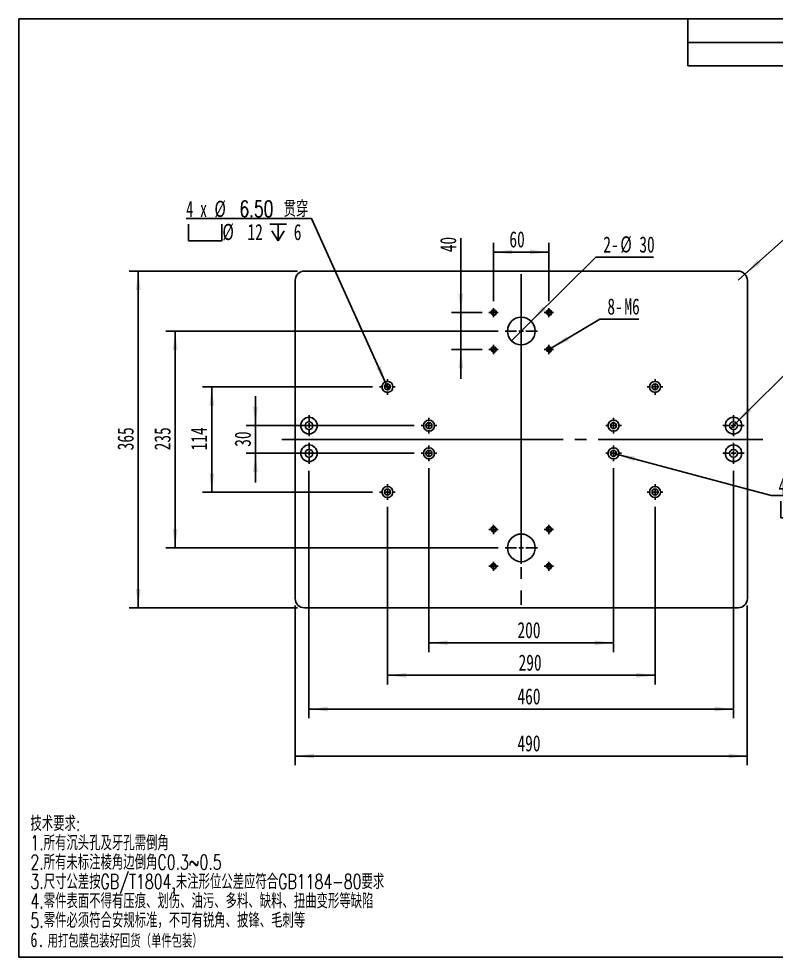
# Model space of a CAD drawing. Extents: x 2 to 292, y 3 to 207.
# Drawn here: x 2.2 to 166.4, y 3.1 to 206.6 of the extents above; entities that cross this region are included whole.
import ezdxf

# ---------------------------------------------------------------- set-up
doc = ezdxf.new("R2010")
doc.units = 0
doc.linetypes.add('SLD-中心线', pattern=[34.29, 30.48, -1.27, 1.27, -1.27])
doc.linetypes.add('SLD-实线', pattern=[0])
doc.layers.get('0').update_dxf_attribs({"linetype": 'CONTINUOUS'})
for name, color, linetype in [('图层7', 7, 'SLD-实线'), ('图框', 7, 'SLD-实线'), ('粗实线', 7, 'SLD-实线')]:
    doc.layers.add(name, color=color, linetype=linetype)
doc.styles.add('SLDTEXTSTYLE0', font='TXT', dxfattribs={"width": 0.7, "bigfont": 'bigfont'})
doc.styles.add('SLDTEXTSTYLE10', font='TXT', dxfattribs={"width": 0.633333})
doc.styles.add('SLDTEXTSTYLE2', font='TXT', dxfattribs={"width": 0.7})
doc.dimstyles.new('SLDDIMSTYLE0', dxfattribs={"dimtxt": 3.5, "dimasz": 4.08, "dimexe": 0, "dimexo": 0.0625, "dimgap": 0.875, "dimtad": 2, "dimlfac": 5, "dimrnd": 1e-09, "dimzin": 12, "dimtxsty": 'SLDTEXTSTYLE2', "dimsah": 1, "dimcen": 0.09, "dimazin": 3, "dimtfac": 1, "dimtofl": 0, "dimtmove": 0, "dimatfit": 3, "dimtolj": 1, "dimtzin": 12})
doc.dimstyles.new('SLDDIMSTYLE1', dxfattribs={"dimtxt": 3.5, "dimasz": 4.08, "dimexe": 0, "dimexo": 0.0625, "dimgap": 0.875, "dimtad": 2, "dimlfac": 5, "dimrnd": 1e-09, "dimzin": 12, "dimtxsty": 'SLDTEXTSTYLE2', "dimsah": 1, "dimcen": 0.09, "dimazin": 3, "dimtfac": 1, "dimtmove": 0, "dimatfit": 3, "dimtolj": 1, "dimtzin": 12})
doc.dimstyles.new('SLDDIMSTYLE2', dxfattribs={"dimtxt": 3.5, "dimasz": 4.08, "dimexe": 0, "dimexo": 0.0625, "dimgap": 0.875, "dimtad": 0, "dimtih": 1, "dimtoh": 1, "dimlfac": 5, "dimrnd": 1e-09, "dimzin": 12, "dimtxsty": 'SLDTEXTSTYLE2', "dimsah": 1, "dimcen": 0, "dimazin": 3, "dimtfac": 1, "dimtofl": 0, "dimtmove": 0, "dimatfit": 3, "dimtolj": 1, "dimtzin": 12})
doc.dimstyles.new('SLDDIMSTYLE3', dxfattribs={"dimtxt": 3.5, "dimasz": 4.08, "dimexe": 0, "dimexo": 0.0625, "dimgap": 0.875, "dimtad": 0, "dimtih": 1, "dimtoh": 1, "dimlfac": 5, "dimrnd": 1e-09, "dimzin": 12, "dimtxsty": 'SLDTEXTSTYLE2', "dimblk1": 'NONE', "dimsah": 1, "dimcen": 0, "dimazin": 3, "dimtfac": 1, "dimtmove": 0, "dimatfit": 3, "dimtolj": 1, "dimtzin": 12})
doc.dimstyles.new('SLDDIMSTYLE4', dxfattribs={"dimtxt": 3.5, "dimasz": 4.08, "dimexe": 0, "dimexo": 0.0625, "dimgap": 0.875, "dimtad": 0, "dimtih": 1, "dimtoh": 1, "dimlfac": 5, "dimrnd": 1e-09, "dimzin": 4, "dimtxsty": 'SLDTEXTSTYLE2', "dimblk1": 'NONE', "dimsah": 1, "dimcen": 0, "dimazin": 3, "dimtfac": 1, "dimtmove": 0, "dimatfit": 3, "dimtolj": 1, "dimtzin": 12})

# ---------------------------------------------------------------- blocks, each defined once
blk = doc.blocks.new('SW_NOTE_3')
at = {"layer": '图层7', "color": 0, "attachment_point": 1}
for s, insert, char_height, style in [('\\M+18B5A术\\M+19776\\M+18B81:', (0, 4.13), 3.2, 'SLDTEXTSTYLE0'), ('1.\\M+18F8A\\M+1974C沉头\\M+18D45\\M+18B79\\M+189E5\\M+18D45\\M+18EF9\\M+1937C\\M+18A70', (0, -0.07), 3.2, 'SLDTEXTSTYLE0'), ('2.\\M+18F8A\\M+1974C\\M+196A2标\\M+1928D棱\\M+18A70边\\M+1937C\\M+18A70C0.3~0.5', (0, -4.27), 3.2, 'SLDTEXTSTYLE0'), ('3.\\M+18EDA\\M+190A1\\M+18CF6\\M+18DB7\\M+188C2GB/T1804,\\M+196A2\\M+1928D\\M+18C60\\M+188CA\\M+18CF6\\M+18DB7应\\M+19584\\M+18D87GB1184-80\\M+19776\\M+18B81', (0, -8.47), 3.2, 'SLDTEXTSTYLE0'), ('4.\\M+197EB\\M+18C8F\\M+1955C\\M+196CA\\M+19573\\M+193BE\\M+1974C压\\M+18DAD\\M+18141划伤\\M+18141\\M+196FB污\\M+18141\\M+191BD\\M+197BF\\M+18141\\M+1E39E\\M+197BF\\M+18141扭\\M+18BC8变\\M+18C60\\M+19399\\M+1E39E\\M+1E89C', (0, -12.67), 3.2, 'SLDTEXTSTYLE0'), ('5.\\M+197EB\\M+18C8F\\M+1954B须\\M+19584\\M+18D87\\M+188C0规标\\M+18F79\\M+18143\\M+19573\\M+189C2\\M+1974C锐\\M+18A70\\M+18141\\M+194E2锋\\M+18141\\M+196D1\\M+18E68\\M+19399', (0, -16.87), 3.2, 'SLDTEXTSTYLE0'), ('6.', (0, -21.07), 3.2, 'SLDTEXTSTYLE2'), ('\\M+19770\\M+191C5\\M+195EF\\M+1968C\\M+195EF\\M+19195\\M+18D44\\M+189F1货\\M+18169单\\M+18C8F\\M+195EF\\M+19195\\M+1816A', (3.72, -21.47), 2.91042, 'SLDTEXTSTYLE0')]:
    blk.add_mtext(s, dxfattribs=dict(at, insert=insert, char_height=char_height, style=style))
blk = doc.blocks.new('_D')
at = {"layer": '图框', "color": 5}
for p, q in [((62.1, 79.36), (62.1, 44.72)), ((160.1, 79.36), (160.1, 44.72)), ((62.1, 46.72), (160.1, 46.72))]:
    blk.add_line(p, q, dxfattribs=at)
for points in [[(62.1, 46.72), (66.18, 46.21), (66.18, 47.23)], [(160.1, 46.72), (156.02, 47.23), (156.02, 46.21)]]:
    blk.add_solid(points, dxfattribs=at)
at = {"layer": '图框', "color": 5, "insert": (110.28, 51.23), "char_height": 3.5, "attachment_point": 1, "style": 'SLDTEXTSTYLE2'}
blk.add_mtext('490', dxfattribs=at)
blk = doc.blocks.new('_D_1')
at = {"layer": '图框', "color": 5}
for p, q in [((62.6, 151.86), (26.1, 151.86)), ((28.1, 78.86), (28.1, 151.86)), ((62.6, 78.86), (26.1, 78.86))]:
    blk.add_line(p, q, dxfattribs=at)
for points in [[(28.1, 151.86), (27.59, 147.78), (28.61, 147.78)], [(28.1, 78.86), (28.61, 82.94), (27.59, 82.94)]]:
    blk.add_solid(points, dxfattribs=at)
at = {"layer": '图框', "color": 5, "insert": (23.59, 113), "char_height": 3.5, "attachment_point": 1, "rotation": 90, "style": 'SLDTEXTSTYLE2'}
blk.add_mtext('365', dxfattribs=at)
blk = doc.blocks.new('_D_2')
at = {"layer": '图框', "color": 5}
for p, q in [((78.9, 126.76), (42.03, 126.76)), ((44.03, 126.76), (44.03, 103.96)), ((78.9, 103.96), (42.03, 103.96))]:
    blk.add_line(p, q, dxfattribs=at)
for points in [[(44.03, 126.76), (43.52, 122.68), (44.54, 122.68)], [(44.03, 103.96), (44.54, 108.04), (43.52, 108.04)]]:
    blk.add_solid(points, dxfattribs=at)
at = {"layer": '图框', "color": 5, "insert": (39.52, 112.99), "char_height": 3.5, "attachment_point": 1, "rotation": 90, "style": 'SLDTEXTSTYLE2'}
blk.add_mtext('114', dxfattribs=at)
blk = doc.blocks.new('_D_3')
at = {"layer": '图框', "color": 5}
for p, q in [((53.49, 118.36), (53.49, 124.71)), ((87.9, 118.36), (51.49, 118.36)), ((53.49, 112.36), (53.49, 118.36)), ((87.9, 112.36), (51.49, 112.36)), ((53.49, 112.36), (53.49, 106.01))]:
    blk.add_line(p, q, dxfattribs=at)
for points in [[(53.49, 118.36), (54, 122.44), (52.98, 122.44)], [(53.49, 112.36), (52.98, 108.28), (54, 108.28)]]:
    blk.add_solid(points, dxfattribs=at)
at = {"layer": '图框', "color": 5, "insert": (48.98, 113.77), "char_height": 3.5, "attachment_point": 1, "rotation": 90, "style": 'SLDTEXTSTYLE2'}
blk.add_mtext('30', dxfattribs=at)
blk = doc.blocks.new('_D_4')
at = {"layer": '图框', "color": 5}
for p, q in [((106.1, 138.86), (34.09, 138.86)), ((36.09, 91.86), (36.09, 138.86)), ((106.1, 91.86), (34.09, 91.86))]:
    blk.add_line(p, q, dxfattribs=at)
for points in [[(36.09, 138.86), (35.58, 134.78), (36.6, 134.78)], [(36.09, 91.86), (36.6, 95.94), (35.58, 95.94)]]:
    blk.add_solid(points, dxfattribs=at)
at = {"layer": '图框', "color": 5, "insert": (31.58, 113), "char_height": 3.5, "attachment_point": 1, "rotation": 90, "style": 'SLDTEXTSTYLE2'}
blk.add_mtext('235', dxfattribs=at)
blk = doc.blocks.new('_D_5')
at = {"layer": '图框', "color": 5}
for p, q in [((105.1, 145.36), (105.1, 157.99)), ((117.1, 145.36), (117.1, 157.99)), ((105.1, 155.99), (117.1, 155.99))]:
    blk.add_line(p, q, dxfattribs=at)
for points in [[(105.1, 155.99), (109.18, 155.48), (109.18, 156.5)], [(117.1, 155.99), (113.02, 156.5), (113.02, 155.48)]]:
    blk.add_solid(points, dxfattribs=at)
at = {"layer": '图框', "color": 5, "insert": (108.53, 160.5), "char_height": 3.5, "attachment_point": 1, "style": 'SLDTEXTSTYLE2'}
blk.add_mtext('60', dxfattribs=at)
blk = doc.blocks.new('_D_6')
at = {"layer": '图框', "color": 5}
for p, q in [((98.02, 142.86), (98.02, 159.02)), ((102.6, 142.86), (96.02, 142.86)), ((98.02, 142.86), (98.02, 134.86)), ((102.6, 134.86), (96.02, 134.86)), ((98.02, 134.86), (98.02, 128.51))]:
    blk.add_line(p, q, dxfattribs=at)
for points in [[(98.02, 142.86), (98.53, 146.94), (97.52, 146.94)], [(98.02, 134.86), (97.52, 130.78), (98.53, 130.78)]]:
    blk.add_solid(points, dxfattribs=at)
at = {"layer": '图框', "color": 5, "insert": (93.51, 155.95), "char_height": 3.5, "attachment_point": 1, "rotation": 90, "style": 'SLDTEXTSTYLE2'}
blk.add_mtext('40', dxfattribs=at)
blk = doc.blocks.new('_D_7')
at = {"layer": '图框', "color": 5}
for p, q in [((91.1, 109.16), (91.1, 69.27)), ((131.1, 109.16), (131.1, 69.27)), ((91.1, 71.27), (131.1, 71.27))]:
    blk.add_line(p, q, dxfattribs=at)
for points in [[(91.1, 71.27), (95.18, 70.76), (95.18, 71.77)], [(131.1, 71.27), (127.02, 71.77), (127.02, 70.76)]]:
    blk.add_solid(points, dxfattribs=at)
at = {"layer": '图框', "color": 5, "insert": (110.28, 75.78), "char_height": 3.5, "attachment_point": 1, "style": 'SLDTEXTSTYLE2'}
blk.add_mtext('200', dxfattribs=at)
blk = doc.blocks.new('_D_8')
at = {"layer": '图框', "color": 5}
for p, q in [((82.1, 100.76), (82.1, 62.22)), ((140.1, 100.76), (140.1, 62.22)), ((82.1, 64.22), (140.1, 64.22))]:
    blk.add_line(p, q, dxfattribs=at)
for points in [[(82.1, 64.22), (86.18, 63.71), (86.18, 64.73)], [(140.1, 64.22), (136.02, 64.73), (136.02, 63.71)]]:
    blk.add_solid(points, dxfattribs=at)
at = {"layer": '图框', "color": 5, "insert": (110.52, 68.73), "char_height": 3.5, "attachment_point": 1, "style": 'SLDTEXTSTYLE2'}
blk.add_mtext('290', dxfattribs=at)
blk = doc.blocks.new('_D_9')
at = {"layer": '图框', "color": 5}
for p, q in [((65.1, 108.56), (65.1, 54.9)), ((157.1, 108.56), (157.1, 54.9)), ((65.1, 56.9), (157.1, 56.9))]:
    blk.add_line(p, q, dxfattribs=at)
for points in [[(65.1, 56.9), (69.18, 56.39), (69.18, 57.41)], [(157.1, 56.9), (153.02, 57.41), (153.02, 56.39)]]:
    blk.add_solid(points, dxfattribs=at)
at = {"layer": '图框', "color": 5, "insert": (110.28, 61.41), "char_height": 3.5, "attachment_point": 1, "style": 'SLDTEXTSTYLE2'}
blk.add_mtext('460', dxfattribs=at)
blk = doc.blocks.new('_D_10')
at = {"layer": '图框', "color": 5}
for p, q in [((159.59, 151.19), (172.45, 162.67)), ((172.45, 162.67), (178.64, 162.67)), ((158.1, 149.86), (159.59, 151.19))]:
    blk.add_line(p, q, dxfattribs=at)
blk.add_solid([(159.59, 151.19), (162.98, 153.53), (162.3, 154.29)], dxfattribs=at)
at = {"layer": '图框', "color": 5, "insert": (174.04, 167.18), "char_height": 3.5, "attachment_point": 1, "style": 'SLDTEXTSTYLE2'}
blk.add_mtext('R10', dxfattribs=at)
blk = doc.blocks.new('_D_11')
at = {"layer": '图框', "color": 5}
for p, q in [((113.24, 140.97), (127.3, 154.87)), ((127.3, 154.87), (139.77, 154.87)), ((108.97, 136.75), (113.24, 140.97))]:
    blk.add_line(p, q, dxfattribs=at)
blk.add_solid([(113.24, 140.97), (116.49, 143.47), (115.78, 144.2)], dxfattribs=at)
at = {"layer": '图框', "color": 5, "char_height": 3.5, "attachment_point": 1, "style": 'SLDTEXTSTYLE2'}
for s, insert in [('2-', (128.88, 159.38)), ('%%c', (132.58, 159.4)), ('30', (136.69, 159.38))]:
    blk.add_mtext(s, dxfattribs=dict(at, insert=insert))
blk = doc.blocks.new('_NONE')
blk = doc.blocks.new('_D_12')
at = {"layer": '图框', "color": 5}
for p, q in [((117.62, 135.16), (128.17, 141.43)), ((128.17, 141.43), (136.61, 141.43)), ((116.59, 134.55), (117.62, 135.16))]:
    blk.add_line(p, q, dxfattribs=at)
blk.add_solid([(117.62, 135.16), (121.39, 136.81), (120.87, 137.68)], dxfattribs=at)
at = {"layer": '图框', "color": 5, "char_height": 3.5, "attachment_point": 1, "style": 'SLDTEXTSTYLE2'}
for s, insert in [('8-', (129.76, 145.94)), ('M6', (133.45, 145.94))]:
    blk.add_mtext(s, dxfattribs=dict(at, insert=insert))
blk = doc.blocks.new('SW_SYMBOL_HOLE_SPOT')
at = {"layer": '图框', "color": 0}
for p, q in [((0, 875), (0, 75)), ((1600, 75), (1600, 875)), ((0, 75), (1600, 75))]:
    blk.add_line(p, q, dxfattribs=at)
blk = doc.blocks.new('SW_SYMBOL_HOLE_DEPTH')
at = {"layer": '图框', "color": 0}
for p, q in [((0, 875), (800, 875)), ((100, 555), (400, 75)), ((400, 875), (400, 75)), ((700, 555), (400, 75))]:
    blk.add_line(p, q, dxfattribs=at)
blk = doc.blocks.new('_D_13')
at = {"layer": '图框', "color": 5}
for p, q in [((157.7, 118.96), (174.4, 135.67)), ((174.4, 135.67), (201.55, 135.67)), ((156.5, 117.76), (157.7, 118.96))]:
    blk.add_line(p, q, dxfattribs=at)
blk.add_solid([(157.7, 118.96), (160.95, 121.49), (160.23, 122.2)], dxfattribs=at)
at = {"layer": '图框', "color": 5, "xscale": 0.004511737089201878, "yscale": 0.004511737089201878, "zscale": 0.004511737089201878}
for name, p in [('SW_SYMBOL_HOLE_SPOT', (176.48, 130.46)), ('SW_SYMBOL_HOLE_DEPTH', (194.09, 130.46))]:
    blk.add_blockref(name, p, dxfattribs=at)
at = {"layer": '图框', "color": 5, "char_height": 3.5, "attachment_point": 1}
for s, insert, style in [('4 x', (175.99, 139.47), 'SLDTEXTSTYLE10'), ('%%c', (182.12, 139.48), 'SLDTEXTSTYLE2'), ('8.50 贯\\M+190FA', (187.54, 139.47), 'SLDTEXTSTYLE0'), ('%%c', (183.85, 134.47), 'SLDTEXTSTYLE2'), ('18', (189.27, 134.45), 'SLDTEXTSTYLE2'), ('8', (199.3, 134.45), 'SLDTEXTSTYLE2')]:
    blk.add_mtext(s, dxfattribs=dict(at, insert=insert, style=style))
blk = doc.blocks.new('_D_14')
at = {"layer": '图框', "color": 5}
for p, q in [((65.63, 163.3), (38.48, 163.3)), ((81.84, 127.35), (65.63, 163.3)), ((82.37, 126.17), (81.84, 127.35))]:
    blk.add_line(p, q, dxfattribs=at)
blk.add_solid([(81.84, 127.35), (80.62, 131.28), (79.7, 130.86)], dxfattribs=at)
at = {"layer": '图框', "color": 5, "xscale": 0.004511737089201878, "yscale": 0.004511737089201878, "zscale": 0.004511737089201878}
for name, p in [('SW_SYMBOL_HOLE_SPOT', (38.98, 158.09)), ('SW_SYMBOL_HOLE_DEPTH', (56.59, 158.09))]:
    blk.add_blockref(name, p, dxfattribs=at)
at = {"layer": '图框', "color": 5, "char_height": 3.5, "attachment_point": 1}
for s, insert, style in [('4 x', (38.48, 167.1), 'SLDTEXTSTYLE10'), ('%%c', (44.61, 167.11), 'SLDTEXTSTYLE2'), ('6.50 贯\\M+190FA', (50.04, 167.1), 'SLDTEXTSTYLE0'), ('%%c', (46.34, 162.1), 'SLDTEXTSTYLE2'), ('12', (51.77, 162.08), 'SLDTEXTSTYLE2'), ('6', (61.8, 162.08), 'SLDTEXTSTYLE2')]:
    blk.add_mtext(s, dxfattribs=dict(at, insert=insert, style=style))
blk = doc.blocks.new('_D_15')
at = {"layer": '图框', "color": 5}
for p, q in [((130.47, 112.53), (131.73, 112.19)), ((131.73, 112.19), (165.3, 103.21)), ((165.3, 103.21), (192.45, 103.21))]:
    blk.add_line(p, q, dxfattribs=at)
blk.add_solid([(131.73, 112.19), (135.54, 110.64), (135.8, 111.63)], dxfattribs=at)
at = {"layer": '图框', "color": 5, "xscale": 0.004511737089201878, "yscale": 0.004511737089201878, "zscale": 0.004511737089201878}
for name, p in [('SW_SYMBOL_HOLE_SPOT', (167.38, 98)), ('SW_SYMBOL_HOLE_DEPTH', (184.99, 98))]:
    blk.add_blockref(name, p, dxfattribs=at)
at = {"layer": '图框', "color": 5, "char_height": 3.5, "attachment_point": 1}
for s, insert, style in [('4 x', (166.89, 107.01), 'SLDTEXTSTYLE10'), ('%%c', (173.02, 107.02), 'SLDTEXTSTYLE2'), ('6.50 贯\\M+190FA', (178.44, 107.01), 'SLDTEXTSTYLE0'), ('%%c', (174.74, 102.01), 'SLDTEXTSTYLE2'), ('12', (180.17, 101.99), 'SLDTEXTSTYLE2'), ('6', (190.2, 101.99), 'SLDTEXTSTYLE2')]:
    blk.add_mtext(s, dxfattribs=dict(at, insert=insert, style=style))
blk = doc.blocks.new('SW_CENTERMARKSYMBOL_0')
at = {"layer": '图框', "color": 0}
for p, q in [((0, 1), (0, 3.5)), ((-1, 0), (-3.5, 0)), ((0, 0), (-0.5, 0)), ((0, 0), (0, 0.5)), ((0, 0), (0, -0.5)), ((0, 0), (0.5, 0)), ((1, 0), (3.5, 0)), ((0, -1), (0, -3.5))]:
    blk.add_line(p, q, dxfattribs=at)
blk = doc.blocks.new('SW_CENTERMARKSYMBOL_1')
at = {"layer": '图框', "color": 0}
for p, q in [((0, 1), (0, 3.5)), ((-1, 0), (-3.5, 0)), ((0, 0), (-0.5, 0)), ((0, 0), (0, 0.5)), ((0, 0), (0, -0.5)), ((0, 0), (0.5, 0)), ((1, 0), (3.5, 0)), ((0, -1), (0, -3.5))]:
    blk.add_line(p, q, dxfattribs=at)
blk = doc.blocks.new('SW_CENTERMARKSYMBOL_2')
at = {"layer": '图框', "color": 0}
for p, q in [((0, 1), (0, 2.3)), ((-1, 0), (-2.3, 0)), ((0, 0), (-0.5, 0)), ((0, 0), (0, 0.5)), ((0, 0), (0, -0.5)), ((0, 0), (0.5, 0)), ((1, 0), (2.3, 0)), ((0, -1), (0, -2.3))]:
    blk.add_line(p, q, dxfattribs=at)
blk = doc.blocks.new('SW_CENTERMARKSYMBOL_3')
at = {"layer": '图框', "color": 0}
for p, q in [((0, 1), (0, 2.3)), ((-1, 0), (-2.3, 0)), ((0, 0), (-0.5, 0)), ((0, 0), (0, 0.5)), ((0, 0), (0, -0.5)), ((0, 0), (0.5, 0)), ((1, 0), (2.3, 0)), ((0, -1), (0, -2.3))]:
    blk.add_line(p, q, dxfattribs=at)
blk = doc.blocks.new('SW_CENTERMARKSYMBOL_4')
at = {"layer": '图框', "color": 0}
for p, q in [((0, 1), (0, 2.3)), ((-1, 0), (-2.3, 0)), ((0, 0), (-0.5, 0)), ((0, 0), (0, 0.5)), ((0, 0), (0, -0.5)), ((0, 0), (0.5, 0)), ((1, 0), (2.3, 0)), ((0, -1), (0, -2.3))]:
    blk.add_line(p, q, dxfattribs=at)
blk = doc.blocks.new('SW_CENTERMARKSYMBOL_5')
at = {"layer": '图框', "color": 0}
for p, q in [((0, 1), (0, 2.3)), ((-1, 0), (-2.3, 0)), ((0, 0), (-0.5, 0)), ((0, 0), (0, 0.5)), ((0, 0), (0, -0.5)), ((0, 0), (0.5, 0)), ((1, 0), (2.3, 0)), ((0, -1), (0, -2.3))]:
    blk.add_line(p, q, dxfattribs=at)
blk = doc.blocks.new('SW_CENTERMARKSYMBOL_6')
at = {"layer": '图框', "color": 0}
for p, q in [((-1, 0), (-1.7, 0)), ((0, 0), (-0.5, 0)), ((0, 1), (0, 1.7)), ((0, 0), (0, 0.5)), ((0, 0), (0, -0.5)), ((0, 0), (0.5, 0)), ((1, 0), (1.7, 0)), ((0, -1), (0, -1.7))]:
    blk.add_line(p, q, dxfattribs=at)
blk = doc.blocks.new('SW_CENTERMARKSYMBOL_7')
at = {"layer": '图框', "color": 0}
for p, q in [((-1, 0), (-1.7, 0)), ((0, 0), (-0.5, 0)), ((0, 1), (0, 1.7)), ((0, 0), (0, 0.5)), ((0, 0), (0, -0.5)), ((0, 0), (0.5, 0)), ((1, 0), (1.7, 0)), ((0, -1), (0, -1.7))]:
    blk.add_line(p, q, dxfattribs=at)
blk = doc.blocks.new('SW_CENTERMARKSYMBOL_8')
at = {"layer": '图框', "color": 0}
for p, q in [((-1, 0), (-1.7, 0)), ((0, 0), (-0.5, 0)), ((0, 1), (0, 1.7)), ((0, 0), (0, 0.5)), ((0, 0), (0, -0.5)), ((0, 0), (0.5, 0)), ((1, 0), (1.7, 0)), ((0, -1), (0, -1.7))]:
    blk.add_line(p, q, dxfattribs=at)
blk = doc.blocks.new('SW_CENTERMARKSYMBOL_9')
at = {"layer": '图框', "color": 0}
for p, q in [((-1, 0), (-1.7, 0)), ((0, 0), (-0.5, 0)), ((0, 1), (0, 1.7)), ((0, 0), (0, 0.5)), ((0, 0), (0, -0.5)), ((0, 0), (0.5, 0)), ((1, 0), (1.7, 0)), ((0, -1), (0, -1.7))]:
    blk.add_line(p, q, dxfattribs=at)
blk = doc.blocks.new('SW_CENTERMARKSYMBOL_10')
at = {"layer": '图框', "color": 0}
for p, q in [((-1, 0), (-1.7, 0)), ((0, 0), (-0.5, 0)), ((0, 1), (0, 1.7)), ((0, 0), (0, 0.5)), ((0, 0), (0, -0.5)), ((0, 0), (0.5, 0)), ((1, 0), (1.7, 0)), ((0, -1), (0, -1.7))]:
    blk.add_line(p, q, dxfattribs=at)
blk = doc.blocks.new('SW_CENTERMARKSYMBOL_11')
at = {"layer": '图框', "color": 0}
for p, q in [((-1, 0), (-1.7, 0)), ((0, 0), (-0.5, 0)), ((0, 1), (0, 1.7)), ((0, 0), (0, 0.5)), ((0, 0), (0, -0.5)), ((0, 0), (0.5, 0)), ((1, 0), (1.7, 0)), ((0, -1), (0, -1.7))]:
    blk.add_line(p, q, dxfattribs=at)
blk = doc.blocks.new('SW_CENTERMARKSYMBOL_12')
at = {"layer": '图框', "color": 0}
for p, q in [((-1, 0), (-1.7, 0)), ((0, 0), (-0.5, 0)), ((0, 1), (0, 1.7)), ((0, 0), (0, 0.5)), ((0, 0), (0, -0.5)), ((0, 0), (0.5, 0)), ((1, 0), (1.7, 0)), ((0, -1), (0, -1.7))]:
    blk.add_line(p, q, dxfattribs=at)
blk = doc.blocks.new('SW_CENTERMARKSYMBOL_13')
at = {"layer": '图框', "color": 0}
for p, q in [((-1, 0), (-1.7, 0)), ((0, 0), (-0.5, 0)), ((0, 1), (0, 1.7)), ((0, 0), (0, 0.5)), ((0, 0), (0, -0.5)), ((0, 0), (0.5, 0)), ((1, 0), (1.7, 0)), ((0, -1), (0, -1.7))]:
    blk.add_line(p, q, dxfattribs=at)
blk = doc.blocks.new('SW_CENTERMARKSYMBOL_14')
at = {"layer": '图框', "color": 0}
for p, q in [((-0.5, 0), (-1, 0)), ((0, 0), (-0.5, 0)), ((0, 0.5), (0, 1)), ((0, 0), (0, 0.5)), ((0, 0), (0, -0.5)), ((0, 0), (0.5, 0)), ((0.5, 0), (1, 0)), ((0, -0.5), (0, -1))]:
    blk.add_line(p, q, dxfattribs=at)
blk = doc.blocks.new('SW_CENTERMARKSYMBOL_15')
at = {"layer": '图框', "color": 0}
for p, q in [((-0.5, 0), (-1, 0)), ((0, 0), (-0.5, 0)), ((0, 0.5), (0, 1)), ((0, 0), (0, 0.5)), ((0, 0), (0, -0.5)), ((0, 0), (0.5, 0)), ((0.5, 0), (1, 0)), ((0, -0.5), (0, -1))]:
    blk.add_line(p, q, dxfattribs=at)
blk = doc.blocks.new('SW_CENTERMARKSYMBOL_16')
at = {"layer": '图框', "color": 0}
for p, q in [((-0.5, 0), (-1, 0)), ((0, 0), (-0.5, 0)), ((0, 0.5), (0, 1)), ((0, 0), (0, 0.5)), ((0, 0), (0, -0.5)), ((0, 0), (0.5, 0)), ((0.5, 0), (1, 0)), ((0, -0.5), (0, -1))]:
    blk.add_line(p, q, dxfattribs=at)
blk = doc.blocks.new('SW_CENTERMARKSYMBOL_17')
at = {"layer": '图框', "color": 0}
for p, q in [((-0.5, 0), (-1, 0)), ((0, 0), (-0.5, 0)), ((0, 0.5), (0, 1)), ((0, 0), (0, 0.5)), ((0, 0), (0, -0.5)), ((0, 0), (0.5, 0)), ((0.5, 0), (1, 0)), ((0, -0.5), (0, -1))]:
    blk.add_line(p, q, dxfattribs=at)
blk = doc.blocks.new('SW_CENTERMARKSYMBOL_18')
at = {"layer": '图框', "color": 0}
for p, q in [((-0.5, 0), (-1, 0)), ((0, 0), (-0.5, 0)), ((0, 0.5), (0, 1)), ((0, 0), (0, 0.5)), ((0, 0), (0, -0.5)), ((0, 0), (0.5, 0)), ((0.5, 0), (1, 0)), ((0, -0.5), (0, -1))]:
    blk.add_line(p, q, dxfattribs=at)
blk = doc.blocks.new('SW_CENTERMARKSYMBOL_19')
at = {"layer": '图框', "color": 0}
for p, q in [((-0.5, 0), (-1, 0)), ((0, 0), (-0.5, 0)), ((0, 0.5), (0, 1)), ((0, 0), (0, 0.5)), ((0, 0), (0, -0.5)), ((0, 0), (0.5, 0)), ((0.5, 0), (1, 0)), ((0, -0.5), (0, -1))]:
    blk.add_line(p, q, dxfattribs=at)
blk = doc.blocks.new('SW_CENTERMARKSYMBOL_20')
at = {"layer": '图框', "color": 0}
for p, q in [((-0.5, 0), (-1, 0)), ((0, 0), (-0.5, 0)), ((0, 0.5), (0, 1)), ((0, 0), (0, 0.5)), ((0, 0), (0, -0.5)), ((0, 0), (0.5, 0)), ((0.5, 0), (1, 0)), ((0, -0.5), (0, -1))]:
    blk.add_line(p, q, dxfattribs=at)
blk = doc.blocks.new('SW_CENTERMARKSYMBOL_21')
at = {"layer": '图框', "color": 0}
for p, q in [((-0.5, 0), (-1, 0)), ((0, 0), (-0.5, 0)), ((0, 0.5), (0, 1)), ((0, 0), (0, 0.5)), ((0, 0), (0, -0.5)), ((0, 0), (0.5, 0)), ((0.5, 0), (1, 0)), ((0, -0.5), (0, -1))]:
    blk.add_line(p, q, dxfattribs=at)

msp = doc.modelspace()

# ---------------------------------------------------------------- linework, layer by layer
at = {"color": 7, "linetype": 'SLD-实线'}
for p, q in [((158.1027, 151.8582), (64.1027, 151.8582)), ((62.1027, 149.8582), (62.1027, 80.8582)), ((160.1027, 80.8582), (160.1027, 149.8582)), ((64.1027, 78.8582), (158.1027, 78.8582))]:
    msp.add_line(p, q, dxfattribs=at)
for centre, radius in [((105.1027, 142.8582), 0.5), ((117.1027, 142.8582), 0.5), ((111.1027, 138.8582), 3), ((105.1027, 134.8582), 0.5), ((117.1027, 134.8582), 0.5), ((82.1027, 126.7582), 1.2), ((82.1027, 126.7582), 0.65), ((140.1027, 126.7582), 1.2), ((140.1027, 126.7582), 0.65), ((65.1027, 118.3582), 1.8), ((157.1027, 118.3582), 1.8), ((65.1027, 118.3582), 0.85), ((91.1027, 118.3582), 1.2), ((91.1027, 118.3582), 0.65), ((131.1027, 118.3582), 1.2), ((131.1027, 118.3582), 0.65), ((157.1027, 118.3582), 0.85), ((65.1027, 112.3582), 1.8), ((157.1027, 112.3582), 1.8), ((65.1027, 112.3582), 0.85), ((91.1027, 112.3582), 1.2), ((91.1027, 112.3582), 0.65), ((131.1027, 112.3582), 1.2), ((131.1027, 112.3582), 0.65), ((157.1027, 112.3582), 0.85), ((82.1027, 103.9582), 1.2), ((82.1027, 103.9582), 0.65), ((140.1027, 103.9582), 1.2), ((140.1027, 103.9582), 0.65), ((105.1027, 95.8582), 0.5), ((117.1027, 95.8582), 0.5), ((111.1027, 91.8582), 3), ((105.1027, 87.8582), 0.5), ((117.1027, 87.8582), 0.5)]:
    msp.add_circle(centre, radius, dxfattribs=at)
for centre, radius, start, end in [((64.1027, 149.8582), 2, 90, 180), ((158.1027, 149.8582), 2, 0, 90), ((105.1027, 142.8582), 0.6, 255, 195), ((117.1027, 142.8582), 0.6, 255, 195), ((105.1027, 134.8582), 0.6, 255, 195), ((117.1027, 134.8582), 0.6, 255, 195), ((105.1027, 95.8582), 0.6, 255, 195), ((117.1027, 95.8582), 0.6, 255, 195), ((105.1027, 87.8582), 0.6, 255, 195), ((117.1027, 87.8582), 0.6, 255, 195), ((64.1027, 80.8582), 2, 180, 270), ((158.1027, 80.8582), 2, 270, 0)]:
    msp.add_arc(centre, radius, start, end, dxfattribs=at)
at = {"layer": '图层7', "color": 5}
for p, q in [((147.2034, 206.5709), (147.2034, 196.3543)), ((147.2034, 201.4421), (292.2034, 201.4421)), ((147.2034, 196.3543), (292.2034, 196.3543))]:
    msp.add_line(p, q, dxfattribs=at)
at = {"layer": '图框', "color": 5, "linetype": 'SLD-中心线', "ltscale": 2}
for p, q in [((111.1027, 151.1922), (111.1027, 79.4905)), ((59.2154, 115.3582), (163.4626, 115.3582))]:
    msp.add_line(p, q, dxfattribs=at)
at = {"layer": '粗实线', "color": 5}
for p, q in [((2.2034, 206.5709), (2.2034, 3.096)), ((2.2034, 206.5709), (292.2034, 206.5709)), ((2.2034, 3.096), (292.2034, 3.096))]:
    msp.add_line(p, q, dxfattribs=at)

# ---------------------------------------------------------------- block references
at = {"layer": '图层7', "color": 5}
msp.add_blockref('SW_NOTE_3', (4.7282, 29.5618), dxfattribs=at)
at = {"layer": '图框', "color": 5}
for name, p in [('SW_CENTERMARKSYMBOL_17', (105.1027, 142.8582)), ('SW_CENTERMARKSYMBOL_14', (117.1027, 142.8582)), ('SW_CENTERMARKSYMBOL_0', (111.1027, 138.8582)), ('SW_CENTERMARKSYMBOL_16', (105.1027, 134.8582)), ('SW_CENTERMARKSYMBOL_15', (117.1027, 134.8582)), ('SW_CENTERMARKSYMBOL_9', (82.1027, 126.7582)), ('SW_CENTERMARKSYMBOL_7', (140.1027, 126.7582)), ('SW_CENTERMARKSYMBOL_3', (65.1027, 118.3582)), ('SW_CENTERMARKSYMBOL_12', (91.1027, 118.3582)), ('SW_CENTERMARKSYMBOL_10', (131.1027, 118.3582)), ('SW_CENTERMARKSYMBOL_4', (157.1027, 118.3582)), ('SW_CENTERMARKSYMBOL_2', (65.1027, 112.3582)), ('SW_CENTERMARKSYMBOL_13', (91.1027, 112.3582)), ('SW_CENTERMARKSYMBOL_11', (131.1027, 112.3582)), ('SW_CENTERMARKSYMBOL_5', (157.1027, 112.3582)), ('SW_CENTERMARKSYMBOL_8', (82.1027, 103.9582)), ('SW_CENTERMARKSYMBOL_6', (140.1027, 103.9582)), ('SW_CENTERMARKSYMBOL_20', (105.1027, 95.8582)), ('SW_CENTERMARKSYMBOL_19', (117.1027, 95.8582)), ('SW_CENTERMARKSYMBOL_1', (111.1027, 91.8582)), ('SW_CENTERMARKSYMBOL_21', (105.1027, 87.8582)), ('SW_CENTERMARKSYMBOL_18', (117.1027, 87.8582))]:
    msp.add_blockref(name, p, dxfattribs=at)

# ---------------------------------------------------------------- dimensions: what is measured, and where the dimension line sits
for p1, p2, text, dimstyle, picture, middle in [((82.3698, 126.1657), (81.8356, 127.3508), '4 x <> 贯穿\\P{\\fGDT;v}%%c 12 {\\fGDT;x} 6\\P', 'SLDDIMSTYLE4', '_D_14', (51.2641, 162.5836)), ((108.9694, 136.749), (113.2361, 140.9675), '2-<>', 'SLDDIMSTYLE3', '_D_11', (134.3255, 157.8047)), ((116.5868, 134.5519), (117.6186, 135.1645), '8-<>', 'SLDDIMSTYLE3', '_D_12', (133.185, 143.5949)), ((156.5019, 117.757), (157.7035, 118.9595), '4 x <> 贯穿\\P{\\fGDT;v}%%c 18 {\\fGDT;x} 8\\P', 'SLDDIMSTYLE4', '_D_13', (188.7666, 134.9538)), ((130.4748, 112.5263), (131.7306, 112.1902), '4 x <> 贯穿\\P{\\fGDT;v}%%c 12 {\\fGDT;x} 6\\P', 'SLDDIMSTYLE4', '_D_15', (179.6665, 102.4958))]:
    dim = msp.add_diameter_dim_2p(p1=p1, p2=p2, text=text, dimstyle=dimstyle, dxfattribs=at)
    dim.commit()
    dim.dimension.update_dxf_attribs({"geometry": picture, "text_midpoint": middle, "dimtype": 163})
dim = msp.add_radius_dim(center=(158.1027, 149.8582), mpoint=(159.5943, 151.1906), dimstyle='SLDDIMSTYLE2', dxfattribs=at)
dim.commit()
dim.dimension.update_dxf_attribs({"geometry": '_D_10', "text_midpoint": (176.3373, 164.838), "dimtype": 164})
for base, p1, p2, angle, dimstyle, picture, middle in [((98.0236, 134.8582), (104.1027, 142.8582), (104.1027, 134.8582), 90, 'SLDDIMSTYLE1', '_D_6', (98.0236, 157.4887)), ((28.1027, 151.8582), (64.1027, 78.8582), (64.1027, 151.8582), 90, 'SLDDIMSTYLE0', '_D_1', (28.1027, 115.3019)), ((36.088, 138.8582), (107.6027, 91.8582), (107.6027, 138.8582), 90, 'SLDDIMSTYLE0', '_D_4', (36.088, 115.3055)), ((44.028, 103.9582), (80.4027, 126.7582), (80.4027, 103.9582), 90, 'SLDDIMSTYLE0', '_D_2', (44.028, 115.2984)), ((53.4893, 118.3582), (89.4027, 112.3582), (89.4027, 118.3582), 90, 'SLDDIMSTYLE1', '_D_3', (53.4893, 115.3088)), ((160.1027, 46.7208), (62.1027, 80.8582), (160.1027, 80.8582), 0, 'SLDDIMSTYLE0', '_D', (112.5865, 46.7208))]:
    dim = msp.add_linear_dim(base=base, p1=p1, p2=p2, angle=angle, dimstyle=dimstyle, dxfattribs=at)
    dim.commit()
    dim.dimension.update_dxf_attribs({"geometry": picture, "text_midpoint": middle, "dimtype": 160})
for base, p1, p2, picture, middle in [((117.1027, 155.9887), (105.1027, 143.8582), (117.1027, 143.8582), '_D_5', (110.0656, 155.9887)), ((157.1027, 56.8998), (65.1027, 110.0582), (157.1027, 110.0582), '_D_9', (112.5865, 56.8998)), ((131.1027, 71.2654), (91.1027, 110.6582), (131.1027, 110.6582), '_D_7', (112.5865, 71.2654)), ((140.1027, 64.219), (82.1027, 102.2582), (140.1027, 102.2582), '_D_8', (112.824, 64.219))]:
    dim = msp.add_linear_dim(base=base, p1=p1, p2=p2, dimstyle='SLDDIMSTYLE0', dxfattribs=at)
    dim.commit()
    dim.dimension.update_dxf_attribs({"geometry": picture, "text_midpoint": middle, "dimtype": 160})

doc.saveas('drawing.dxf')
